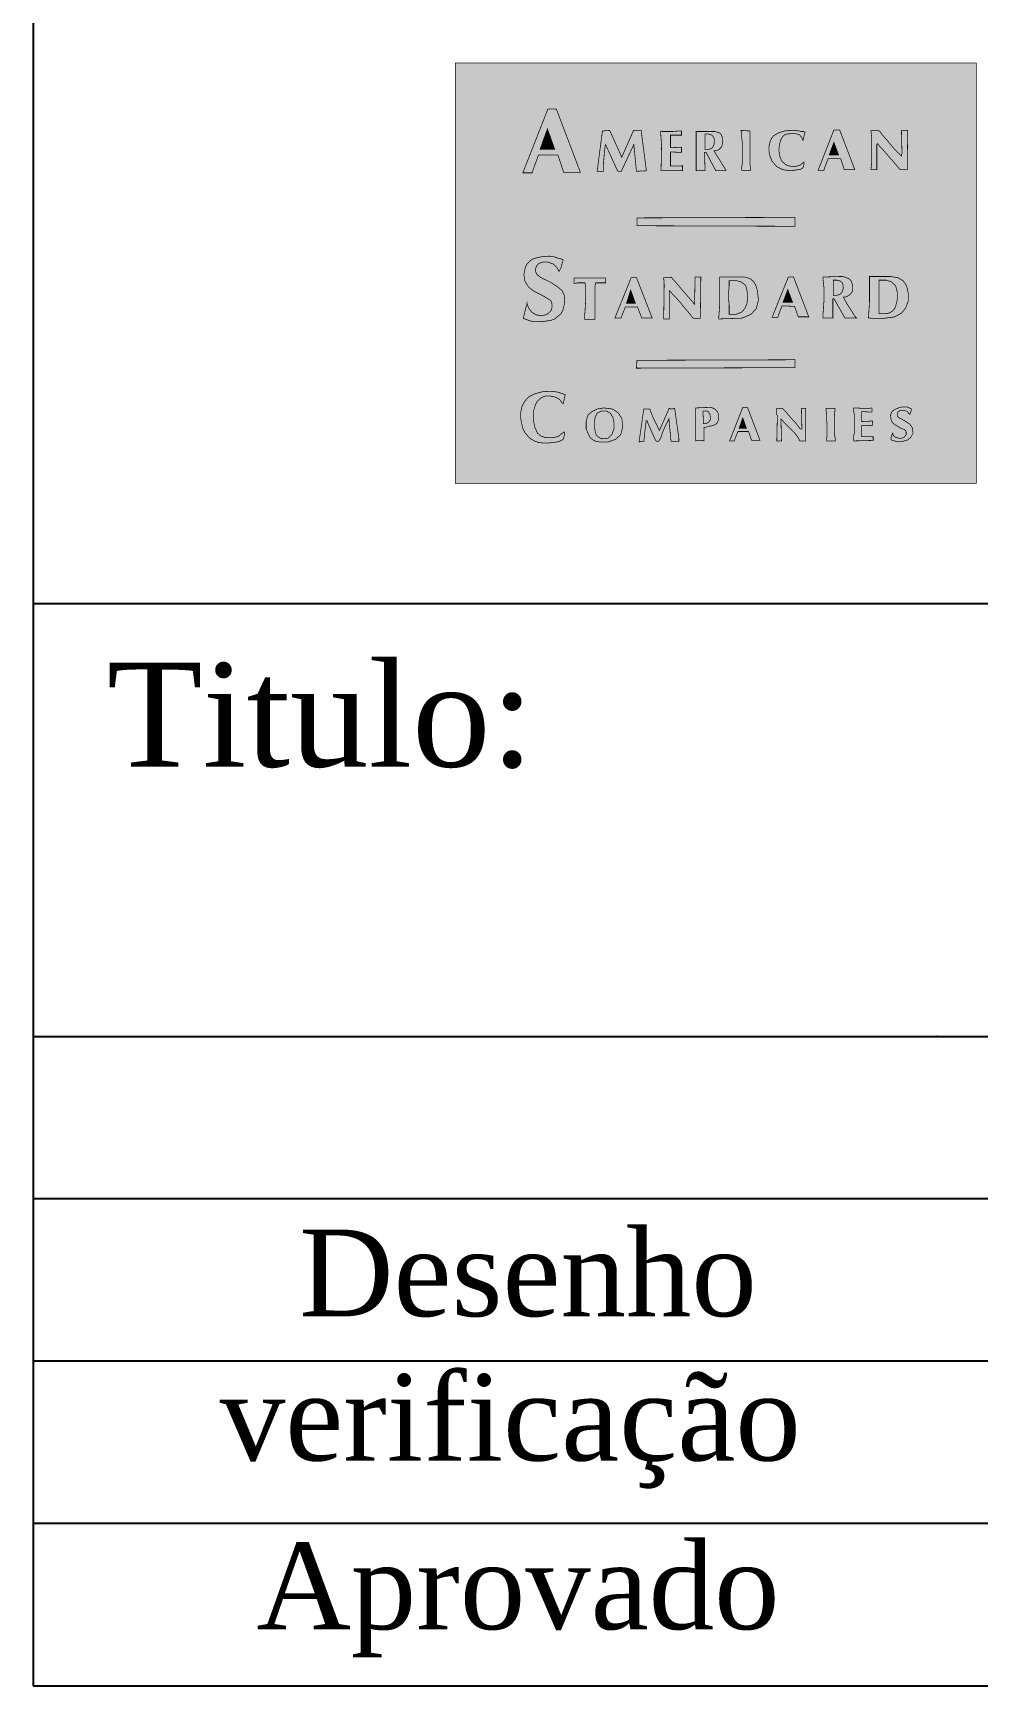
# Model space of a CAD drawing. Extents: x -6357 to -2157, y -7646 to -1706.
# Drawn here: x -6001 to -5456, y -7546 to -6591 of the extents above; entities that cross this region are included whole.
import ezdxf

# ---------------------------------------------------------------- set-up
doc = ezdxf.new("R2010")
doc.units = 0
doc.header["$LTSCALE"] = 30
doc.header["$MEASUREMENT"] = 0
doc.layers.add('CAMADA_1', color=7, linetype='CONTINUOUS')
doc.layers.add('FINA', color=7, linetype='CONTINUOUS')
doc.styles.add('FA', font='TIMES.TTF')

msp = doc.modelspace()

# ---------------------------------------------------------------- linework, layer by layer
at = {"layer": 'CAMADA_1', "color": 5, "linetype": 'CONTINUOUS', "const_width": 0.42}
msp.add_lwpolyline([(-5757.365, -6851.328), (-5456.553, -6851.328), (-5456.553, -6608.562), (-5757.365, -6608.562), (-5757.365, -6851.328)], dxfattribs=at)
at = {"layer": 'CAMADA_1', "color": 7, "linetype": 'CONTINUOUS', "const_width": 0.42}
for points in [[(-5698.11, -6661.772), (-5709.296, -6661.772), (-5712.319, -6669.934), (-5712.923, -6672.051), (-5718.365, -6672.051), (-5703.854, -6635.166), (-5699.017, -6635.166), (-5685.11, -6671.748), (-5694.784, -6671.748), (-5698.11, -6661.772)], [(-5708.388, -6658.445), (-5699.924, -6658.445), (-5704.157, -6646.655), (-5708.388, -6658.445)], [(-5668.18, -6647.562), (-5661.226, -6662.98), (-5654.575, -6647.864), (-5654.575, -6647.562), (-5650.041, -6647.562), (-5647.017, -6670.842), (-5652.761, -6671.143), (-5654.272, -6655.725), (-5661.529, -6671.143), (-5663.343, -6671.143), (-5663.947, -6670.236), (-5670.598, -6655.725), (-5670.901, -6656.934), (-5671.203, -6659.957), (-5671.505, -6663.283), (-5671.808, -6666.609), (-5671.808, -6668.422), (-5671.808, -6669.934), (-5671.808, -6670.842), (-5671.808, -6671.143), (-5675.435, -6671.143), (-5672.412, -6647.864), (-5668.18, -6647.562)], [(-5626.761, -6657.236), (-5626.761, -6660.259), (-5633.11, -6659.957), (-5633.11, -6668.12), (-5632.807, -6668.12), (-5631.598, -6668.12), (-5630.389, -6668.12), (-5628.878, -6668.12), (-5627.669, -6668.12), (-5627.063, -6668.12), (-5626.459, -6667.818), (-5626.156, -6667.818), (-5626.156, -6670.842), (-5638.552, -6670.842), (-5638.25, -6656.027), (-5638.854, -6648.167), (-5637.948, -6647.864), (-5637.645, -6648.167), (-5635.831, -6648.167), (-5631.901, -6648.167), (-5628.273, -6647.864), (-5626.761, -6647.864), (-5626.761, -6650.282), (-5633.11, -6650.282), (-5633.11, -6657.539), (-5626.761, -6657.236)], [(-5608.017, -6659.352), (-5601.063, -6670.539), (-5604.691, -6670.539), (-5605.9, -6670.539), (-5606.808, -6670.842), (-5607.413, -6669.934), (-5612.553, -6660.259), (-5613.459, -6660.259), (-5613.156, -6670.842), (-5613.459, -6670.842), (-5614.366, -6670.842), (-5615.576, -6670.842), (-5616.785, -6670.842), (-5617.389, -6670.842), (-5617.993, -6670.842), (-5618.296, -6670.842), (-5618.296, -6670.539), (-5618.296, -6669.632), (-5618.296, -6668.422), (-5618.296, -6667.515), (-5618.296, -6666.911), (-5618.296, -6666.609), (-5618.296, -6666.004), (-5618.296, -6665.399), (-5618.296, -6662.074), (-5618.296, -6656.027), (-5618.296, -6653.004), (-5618.296, -6650.585), (-5618.296, -6648.771), (-5618.296, -6648.167), (-5608.923, -6648.167), (-5608.622, -6648.167), (-5608.017, -6648.167), (-5607.714, -6648.167), (-5607.413, -6648.167), (-5606.506, -6648.469), (-5605.296, -6648.771), (-5604.691, -6649.073), (-5604.086, -6649.679), (-5603.18, -6651.492), (-5602.877, -6653.608), (-5603.18, -6655.422), (-5603.483, -6656.934), (-5603.785, -6657.236), (-5604.389, -6657.841), (-5604.994, -6658.445), (-5605.296, -6658.749), (-5606.203, -6659.05), (-5607.11, -6659.05), (-5607.714, -6659.352), (-5608.017, -6659.352)], [(-5613.156, -6649.679), (-5613.156, -6658.445), (-5612.854, -6658.445), (-5612.553, -6658.445), (-5611.645, -6658.445), (-5611.04, -6658.445), (-5609.831, -6658.143), (-5608.923, -6657.539), (-5608.32, -6656.632), (-5608.017, -6655.725), (-5607.714, -6653.608), (-5608.017, -6651.795), (-5609.226, -6650.282), (-5611.04, -6649.679), (-5611.645, -6649.679), (-5612.553, -6649.679), (-5612.854, -6649.679), (-5613.156, -6649.679)], [(-5586.855, -6670.539), (-5591.993, -6670.539), (-5591.993, -6669.934), (-5591.993, -6668.725), (-5591.692, -6666.609), (-5591.692, -6663.888), (-5591.692, -6658.445), (-5591.692, -6654.213), (-5591.993, -6651.795), (-5591.993, -6649.679), (-5592.296, -6648.167), (-5592.296, -6647.562), (-5587.157, -6647.864), (-5587.157, -6667.515), (-5586.855, -6670.539)], [(-5555.413, -6648.469), (-5556.622, -6653.306), (-5556.924, -6652.702), (-5556.924, -6652.399), (-5557.227, -6651.795), (-5558.738, -6649.981), (-5561.157, -6649.376), (-5563.575, -6649.376), (-5565.994, -6649.679), (-5567.506, -6650.282), (-5568.412, -6651.19), (-5569.32, -6652.702), (-5569.925, -6654.515), (-5570.529, -6658.143), (-5570.227, -6662.074), (-5568.715, -6665.399), (-5566.297, -6667.515), (-5564.482, -6668.12), (-5562.064, -6668.422), (-5559.947, -6668.12), (-5558.134, -6667.515), (-5557.529, -6666.911), (-5556.622, -6666.306), (-5556.319, -6666.004), (-5556.018, -6665.701), (-5556.018, -6666.911), (-5556.319, -6668.422), (-5556.924, -6669.329), (-5557.831, -6669.934), (-5559.645, -6670.236), (-5563.878, -6670.842), (-5568.111, -6670.236), (-5571.738, -6668.422), (-5574.459, -6665.399), (-5575.668, -6662.375), (-5576.273, -6659.655), (-5576.273, -6656.934), (-5575.668, -6654.213), (-5574.762, -6652.096), (-5573.552, -6650.585), (-5572.04, -6649.679), (-5570.227, -6648.771), (-5567.204, -6647.864), (-5564.482, -6647.562), (-5561.761, -6647.562), (-5558.738, -6647.864), (-5557.529, -6648.167), (-5556.319, -6648.167), (-5555.715, -6648.469), (-5555.413, -6648.469)], [(-5534.855, -6663.888), (-5542.111, -6663.888), (-5544.227, -6669.329), (-5544.529, -6670.539), (-5547.854, -6670.539), (-5538.785, -6647.259), (-5535.46, -6647.259), (-5526.692, -6670.236), (-5532.738, -6670.236), (-5534.855, -6663.888)], [(-5500.995, -6669.632), (-5504.622, -6665.399), (-5508.855, -6660.562), (-5510.669, -6658.445), (-5512.18, -6656.934), (-5513.088, -6655.725), (-5513.692, -6655.12), (-5513.994, -6655.725), (-5513.994, -6656.934), (-5513.994, -6658.749), (-5513.994, -6661.166), (-5513.994, -6663.585), (-5513.994, -6666.004), (-5513.994, -6668.12), (-5513.994, -6669.632), (-5513.994, -6670.236), (-5517.319, -6670.236), (-5517.319, -6669.329), (-5517.017, -6666.609), (-5517.017, -6662.678), (-5517.017, -6658.445), (-5517.017, -6654.515), (-5517.017, -6650.887), (-5517.319, -6648.469), (-5517.319, -6647.562), (-5516.715, -6647.562), (-5515.506, -6647.562), (-5514.296, -6647.562), (-5513.088, -6647.562), (-5512.18, -6648.167), (-5510.669, -6650.282), (-5508.25, -6653.004), (-5505.529, -6656.329), (-5503.716, -6658.445), (-5501.901, -6660.259), (-5500.389, -6661.772), (-5499.786, -6662.375), (-5499.483, -6660.562), (-5499.786, -6647.562), (-5496.157, -6647.562), (-5496.46, -6670.236), (-5499.483, -6670.236), (-5499.786, -6670.236), (-5500.087, -6670.236), (-5500.692, -6669.934), (-5500.995, -6669.632)], [(-5541.506, -6661.772), (-5536.064, -6661.772), (-5538.785, -6654.515), (-5541.506, -6661.772)], [(-5652.459, -6702.585), (-5652.459, -6698.05), (-5561.157, -6697.748), (-5561.157, -6702.887), (-5652.459, -6702.585)], [(-5715.947, -6747.329), (-5715.947, -6747.631), (-5715.644, -6748.236), (-5715.342, -6749.143), (-5715.04, -6750.05), (-5713.226, -6752.468), (-5710.807, -6753.98), (-5707.784, -6754.584), (-5704.76, -6753.98), (-5703.249, -6752.77), (-5702.04, -6751.561), (-5701.435, -6749.747), (-5701.435, -6747.933), (-5701.737, -6747.027), (-5702.04, -6746.12), (-5702.645, -6745.514), (-5703.551, -6744.91), (-5705.063, -6744.004), (-5707.18, -6742.794), (-5709.598, -6741.585), (-5712.017, -6740.375), (-5715.04, -6737.957), (-5717.156, -6734.631), (-5717.761, -6730.701), (-5716.853, -6726.469), (-5715.947, -6724.655), (-5714.436, -6723.143), (-5712.923, -6721.933), (-5711.109, -6721.329), (-5707.18, -6720.422), (-5702.947, -6720.12), (-5702.343, -6720.422), (-5701.435, -6720.422), (-5700.528, -6720.422), (-5699.622, -6720.724), (-5698.11, -6721.329), (-5696.598, -6721.631), (-5695.389, -6722.236), (-5695.087, -6722.236), (-5695.087, -6722.841), (-5695.691, -6724.05), (-5695.993, -6725.864), (-5696.598, -6727.375), (-5696.9, -6727.98), (-5697.203, -6728.584), (-5697.505, -6728.887), (-5697.505, -6728.584), (-5697.807, -6728.283), (-5698.11, -6727.678), (-5698.412, -6727.073), (-5700.831, -6724.655), (-5704.157, -6723.446), (-5705.97, -6723.446), (-5707.482, -6723.747), (-5708.993, -6724.352), (-5710.203, -6725.561), (-5710.807, -6726.77), (-5711.109, -6728.283), (-5710.807, -6729.492), (-5710.203, -6730.701), (-5709.598, -6731.306), (-5708.993, -6731.607), (-5708.388, -6732.213), (-5707.784, -6732.515), (-5706.877, -6733.12), (-5705.365, -6733.724), (-5703.551, -6734.631), (-5701.737, -6735.538), (-5698.11, -6737.957), (-5695.691, -6740.073), (-5694.481, -6742.491), (-5694.179, -6745.514), (-5694.481, -6748.236), (-5695.087, -6750.956), (-5696.296, -6753.376), (-5698.11, -6754.887), (-5699.924, -6756.399), (-5702.343, -6757.305), (-5707.18, -6757.91), (-5712.621, -6757.91), (-5713.83, -6757.607), (-5715.644, -6757.003), (-5717.156, -6756.399), (-5718.063, -6756.096), (-5718.063, -6755.794), (-5717.761, -6754.584), (-5716.25, -6748.538), (-5715.947, -6747.329)], [(-5682.388, -6735.538), (-5686.621, -6735.538), (-5687.83, -6735.84), (-5688.133, -6735.84), (-5688.738, -6735.84), (-5688.738, -6732.817), (-5670.598, -6732.817), (-5670.598, -6735.538), (-5671.203, -6735.538), (-5672.412, -6735.538), (-5673.924, -6735.538), (-5675.133, -6735.538), (-5676.342, -6735.538), (-5676.342, -6735.84), (-5676.342, -6736.446), (-5676.645, -6736.748), (-5676.645, -6737.05), (-5676.645, -6737.654), (-5676.645, -6737.957), (-5676.645, -6738.26), (-5676.645, -6738.863), (-5676.645, -6756.701), (-5682.691, -6756.701), (-5682.691, -6754.887), (-5682.388, -6750.956), (-5682.087, -6746.12), (-5682.087, -6741.585), (-5682.087, -6739.468), (-5682.087, -6737.352), (-5682.388, -6736.143), (-5682.388, -6735.538)], [(-5652.156, -6749.445), (-5659.11, -6749.445), (-5661.226, -6754.584), (-5661.529, -6755.794), (-5665.157, -6755.794), (-5655.784, -6732.515), (-5652.761, -6732.515), (-5643.691, -6755.794), (-5649.738, -6755.794), (-5652.156, -6749.445)], [(-5632.203, -6732.817), (-5619.203, -6747.933), (-5618.901, -6732.213), (-5615.576, -6732.213), (-5615.877, -6756.096), (-5616.482, -6756.096), (-5617.691, -6756.096), (-5619.203, -6756.096), (-5620.11, -6755.794), (-5620.715, -6755.189), (-5621.319, -6754.282), (-5622.831, -6752.468), (-5624.947, -6750.05), (-5627.063, -6747.329), (-5629.482, -6744.608), (-5631.598, -6742.491), (-5633.11, -6740.677), (-5633.715, -6740.073), (-5633.715, -6756.399), (-5637.04, -6756.399), (-5636.738, -6736.446), (-5637.04, -6732.515), (-5633.412, -6732.515), (-5632.807, -6732.213), (-5632.203, -6732.817)], [(-5595.924, -6756.096), (-5605.296, -6756.399), (-5604.691, -6747.933), (-5604.691, -6732.213), (-5591.993, -6732.213), (-5591.39, -6732.213), (-5591.087, -6732.213), (-5590.784, -6732.213), (-5590.18, -6732.213), (-5587.157, -6733.12), (-5585.041, -6734.934), (-5583.832, -6737.05), (-5582.924, -6740.073), (-5582.32, -6745.514), (-5583.529, -6750.353), (-5586.553, -6753.678), (-5591.39, -6755.794), (-5591.993, -6755.794), (-5592.599, -6756.096), (-5593.506, -6756.096), (-5594.11, -6756.096), (-5594.715, -6756.096), (-5595.017, -6756.096), (-5595.319, -6756.096), (-5595.924, -6756.096)], [(-5596.529, -6734.329), (-5599.25, -6734.329), (-5599.25, -6735.236), (-5599.25, -6737.654), (-5599.552, -6740.98), (-5599.552, -6744.91), (-5599.25, -6748.236), (-5599.25, -6750.956), (-5599.25, -6753.073), (-5599.25, -6753.678), (-5596.831, -6753.678), (-5596.226, -6753.678), (-5595.924, -6753.678), (-5595.623, -6753.678), (-5595.017, -6753.678), (-5591.993, -6752.468), (-5590.18, -6750.353), (-5588.97, -6747.631), (-5588.669, -6744.608), (-5588.669, -6742.19), (-5588.97, -6739.771), (-5589.576, -6737.352), (-5591.087, -6735.84), (-5591.692, -6735.538), (-5592.599, -6734.934), (-5593.808, -6734.631), (-5594.715, -6734.329), (-5595.319, -6734.329), (-5595.623, -6734.329), (-5595.924, -6734.329), (-5596.529, -6734.329)], [(-5561.459, -6749.143), (-5568.715, -6748.841), (-5570.831, -6754.282), (-5571.134, -6755.492), (-5574.459, -6755.492), (-5565.087, -6732.213), (-5562.064, -6732.213), (-5553.296, -6755.189), (-5559.343, -6755.189), (-5561.459, -6749.143)], [(-5545.134, -6732.213), (-5535.761, -6731.91), (-5535.157, -6731.91), (-5534.855, -6731.91), (-5534.552, -6731.91), (-5533.948, -6731.91), (-5532.437, -6732.213), (-5530.924, -6732.817), (-5529.715, -6733.422), (-5528.808, -6734.329), (-5528.506, -6735.236), (-5528.204, -6736.446), (-5527.901, -6737.654), (-5527.901, -6738.561), (-5527.901, -6739.771), (-5528.506, -6741.283), (-5529.715, -6742.491), (-5531.227, -6743.399), (-5531.832, -6743.701), (-5532.738, -6743.701), (-5533.041, -6743.701), (-5533.343, -6743.701), (-5533.041, -6744.004), (-5532.738, -6745.213), (-5531.832, -6746.422), (-5530.924, -6748.236), (-5529.11, -6750.956), (-5527.599, -6753.376), (-5526.389, -6755.189), (-5525.785, -6755.794), (-5532.437, -6755.794), (-5538.785, -6744.608), (-5539.39, -6744.91), (-5539.39, -6755.794), (-5545.134, -6755.794), (-5545.134, -6754.282), (-5544.831, -6750.654), (-5544.529, -6746.12), (-5544.529, -6741.887), (-5544.529, -6738.26), (-5544.831, -6735.236), (-5545.134, -6733.12), (-5545.134, -6732.213)], [(-5539.088, -6734.026), (-5539.088, -6742.794), (-5538.785, -6742.794), (-5538.483, -6742.794), (-5537.878, -6742.794), (-5537.274, -6742.794), (-5535.157, -6742.19), (-5533.948, -6740.677), (-5533.343, -6738.561), (-5533.645, -6736.143), (-5534.251, -6735.236), (-5534.855, -6734.631), (-5535.761, -6734.329), (-5536.971, -6734.026), (-5537.575, -6734.026), (-5538.483, -6734.026), (-5538.785, -6734.026), (-5539.088, -6734.026)], [(-5518.831, -6755.794), (-5518.227, -6746.422), (-5518.227, -6731.91), (-5517.925, -6731.91), (-5517.017, -6731.91), (-5515.506, -6731.91), (-5513.994, -6731.91), (-5510.064, -6731.91), (-5506.134, -6731.91), (-5501.901, -6732.515), (-5498.878, -6734.329), (-5496.762, -6737.352), (-5495.855, -6741.585), (-5495.855, -6746.12), (-5497.366, -6750.05), (-5499.786, -6753.073), (-5503.716, -6755.189), (-5505.529, -6755.492), (-5507.948, -6755.794), (-5510.366, -6756.096), (-5512.785, -6756.096), (-5514.599, -6756.096), (-5516.715, -6756.096), (-5518.227, -6755.794), (-5518.831, -6755.794)], [(-5510.064, -6734.026), (-5512.785, -6734.026), (-5512.785, -6753.376), (-5509.459, -6753.376), (-5509.157, -6753.376), (-5508.553, -6753.376), (-5508.25, -6753.376), (-5507.948, -6753.376), (-5506.436, -6752.77), (-5504.925, -6751.864), (-5503.716, -6750.353), (-5503.11, -6749.143), (-5502.203, -6745.213), (-5502.203, -6740.98), (-5503.11, -6737.352), (-5505.226, -6735.236), (-5505.529, -6734.934), (-5506.436, -6734.631), (-5507.646, -6734.329), (-5508.553, -6734.026), (-5508.855, -6734.026), (-5509.157, -6734.026), (-5509.762, -6734.026), (-5510.064, -6734.026)], [(-5658.505, -6747.329), (-5653.365, -6747.329), (-5656.087, -6739.771), (-5658.505, -6747.329)], [(-5568.111, -6746.724), (-5562.669, -6746.724), (-5565.389, -6739.468), (-5568.111, -6746.724)], [(-5652.761, -6784.817), (-5652.459, -6780.282), (-5561.157, -6779.979), (-5561.157, -6784.515), (-5652.761, -6784.817)], [(-5693.877, -6800.235), (-5695.087, -6805.375), (-5695.389, -6805.072), (-5695.993, -6804.468), (-5696.598, -6803.562), (-5697.505, -6802.654), (-5699.017, -6801.747), (-5701.133, -6801.142), (-5703.249, -6800.84), (-5705.063, -6800.84), (-5706.877, -6801.445), (-5708.691, -6802.654), (-5709.9, -6803.863), (-5711.109, -6805.98), (-5712.319, -6810.212), (-5712.319, -6814.747), (-5711.412, -6818.979), (-5709.9, -6822.306), (-5707.784, -6824.119), (-5704.76, -6825.026), (-5701.435, -6825.026), (-5698.412, -6824.421), (-5697.203, -6823.817), (-5696.296, -6822.91), (-5695.389, -6822.306), (-5694.481, -6821.701), (-5694.179, -6821.701), (-5694.179, -6822.306), (-5694.481, -6823.817), (-5694.784, -6825.329), (-5695.087, -6825.933), (-5697.203, -6827.143), (-5700.528, -6827.747), (-5703.854, -6828.049), (-5706.272, -6828.049), (-5709.296, -6827.747), (-5711.714, -6826.84), (-5713.83, -6825.63), (-5715.644, -6823.817), (-5717.156, -6822.003), (-5718.365, -6819.584), (-5718.97, -6816.863), (-5719.575, -6813.84), (-5719.575, -6810.514), (-5718.97, -6807.189), (-5717.459, -6804.165), (-5715.04, -6801.445), (-5711.412, -6799.631), (-5706.877, -6798.422), (-5702.04, -6798.119), (-5697.807, -6798.724), (-5696.296, -6799.329), (-5695.087, -6799.631), (-5694.179, -6800.235), (-5693.877, -6800.235)], [(-5671.505, -6807.794), (-5666.668, -6808.398), (-5663.343, -6810.514), (-5661.226, -6813.84), (-5660.621, -6818.677), (-5661.831, -6823.212), (-5664.854, -6825.933), (-5669.086, -6827.444), (-5673.924, -6827.444), (-5676.04, -6827.143), (-5677.854, -6826.235), (-5679.365, -6825.026), (-5680.272, -6823.515), (-5681.784, -6819.887), (-5681.784, -6815.654), (-5680.878, -6812.026), (-5678.459, -6809.91), (-5675.435, -6808.398), (-5671.505, -6807.794)], [(-5672.714, -6825.63), (-5669.086, -6825.329), (-5666.971, -6823.212), (-5665.761, -6819.887), (-5665.761, -6815.956), (-5666.366, -6813.235), (-5667.877, -6810.817), (-5669.994, -6809.608), (-5673.017, -6809.608), (-5675.435, -6810.817), (-5676.645, -6813.235), (-5676.947, -6816.259), (-5676.947, -6818.979), (-5676.645, -6821.096), (-5676.04, -6823.212), (-5674.528, -6824.724), (-5672.714, -6825.63)], [(-5639.459, -6820.794), (-5634.319, -6809.003), (-5634.017, -6808.096), (-5633.412, -6808.096), (-5633.11, -6808.398), (-5632.506, -6808.398), (-5631.901, -6808.398), (-5631.296, -6808.096), (-5630.692, -6808.096), (-5628.273, -6825.329), (-5628.273, -6827.143), (-5632.807, -6827.143), (-5634.017, -6814.142), (-5634.319, -6814.747), (-5635.226, -6816.561), (-5636.436, -6818.979), (-5637.342, -6821.096), (-5637.948, -6822.607), (-5638.552, -6824.724), (-5639.459, -6826.235), (-5640.063, -6827.143), (-5640.971, -6827.143), (-5641.877, -6826.235), (-5646.412, -6815.956), (-5646.714, -6815.05), (-5647.319, -6815.352), (-5647.319, -6816.259), (-5648.528, -6827.143), (-5648.831, -6827.143), (-5649.133, -6827.143), (-5649.738, -6827.143), (-5650.342, -6827.143), (-5651.25, -6827.444), (-5648.528, -6808.398), (-5645.203, -6808.398), (-5644.9, -6808.7), (-5644.598, -6809.91), (-5643.994, -6811.119), (-5643.389, -6812.933), (-5641.877, -6815.956), (-5640.668, -6818.375), (-5639.761, -6820.189), (-5639.459, -6820.794)], [(-5613.762, -6818.979), (-5613.762, -6826.84), (-5614.668, -6826.538), (-5615.576, -6826.538), (-5616.179, -6826.538), (-5617.087, -6826.538), (-5617.993, -6826.538), (-5618.599, -6826.84), (-5618.599, -6807.794), (-5611.645, -6807.491), (-5611.343, -6807.491), (-5610.738, -6807.491), (-5610.436, -6807.491), (-5609.831, -6807.491), (-5608.017, -6808.096), (-5606.808, -6809.003), (-5605.9, -6810.212), (-5605.296, -6811.724), (-5605.296, -6813.538), (-5605.599, -6815.352), (-5606.203, -6816.561), (-5607.413, -6817.468), (-5608.923, -6818.073), (-5611.04, -6818.375), (-5612.854, -6818.979), (-5613.762, -6818.979)], [(-5613.156, -6809.608), (-5614.366, -6809.608), (-5614.063, -6816.863), (-5612.854, -6816.863), (-5611.343, -6816.259), (-5610.133, -6814.747), (-5610.133, -6812.933), (-5610.436, -6811.119), (-5610.738, -6810.817), (-5611.04, -6810.212), (-5611.343, -6809.91), (-5611.947, -6809.608), (-5613.156, -6809.608)], [(-5588.064, -6821.398), (-5594.11, -6821.398), (-5595.924, -6825.63), (-5596.226, -6826.84), (-5598.947, -6826.84), (-5591.39, -6807.491), (-5588.669, -6807.491), (-5581.413, -6826.538), (-5586.25, -6826.538), (-5588.064, -6821.398)], [(-5593.506, -6819.584), (-5589.273, -6819.584), (-5591.39, -6813.538), (-5593.506, -6819.584)], [(-5557.831, -6819.887), (-5557.227, -6819.887), (-5557.529, -6808.096), (-5555.11, -6808.096), (-5555.11, -6826.84), (-5555.413, -6826.84), (-5556.622, -6826.84), (-5557.529, -6826.84), (-5558.436, -6826.84), (-5558.738, -6826.235), (-5559.041, -6825.63), (-5559.947, -6824.119), (-5561.157, -6822.607), (-5562.669, -6821.096), (-5565.087, -6818.677), (-5567.204, -6816.561), (-5568.715, -6814.747), (-5569.32, -6814.142), (-5569.017, -6826.84), (-5571.738, -6826.84), (-5571.435, -6813.235), (-5571.435, -6812.631), (-5571.435, -6812.328), (-5571.435, -6812.026), (-5571.738, -6811.724), (-5571.738, -6810.514), (-5571.738, -6809.608), (-5571.738, -6809.003), (-5571.738, -6808.398), (-5571.738, -6808.096), (-5571.435, -6808.096), (-5570.529, -6808.096), (-5569.32, -6808.096), (-5568.715, -6808.096), (-5568.111, -6808.398), (-5566.901, -6809.608), (-5565.389, -6811.422), (-5563.575, -6813.538), (-5560.25, -6817.166), (-5558.436, -6819.584), (-5558.134, -6819.887), (-5557.831, -6819.887)], [(-5537.878, -6826.84), (-5543.017, -6826.84), (-5543.017, -6825.933), (-5542.715, -6824.119), (-5542.715, -6821.096), (-5542.715, -6817.771), (-5543.017, -6814.142), (-5543.017, -6811.119), (-5543.32, -6809.003), (-5543.32, -6808.096), (-5538.18, -6808.096), (-5538.18, -6809.305), (-5538.483, -6812.026), (-5538.483, -6815.654), (-5538.483, -6819.282), (-5538.483, -6822.003), (-5538.18, -6824.421), (-5537.878, -6826.235), (-5537.878, -6826.84)], [(-5522.762, -6817.771), (-5522.762, -6824.421), (-5516.111, -6824.421), (-5516.111, -6826.538), (-5527.297, -6826.84), (-5527.297, -6826.538), (-5527.297, -6825.933), (-5527.297, -6824.724), (-5527.297, -6823.817), (-5527.297, -6823.212), (-5526.995, -6822.91), (-5526.995, -6822.306), (-5526.995, -6822.003), (-5526.995, -6818.979), (-5526.995, -6814.142), (-5526.995, -6811.724), (-5527.297, -6809.91), (-5527.297, -6808.398), (-5527.297, -6807.794), (-5519.436, -6808.096), (-5518.227, -6808.096), (-5517.622, -6807.794), (-5516.715, -6807.794), (-5516.715, -6810.212), (-5522.762, -6809.91), (-5522.762, -6815.654), (-5516.413, -6815.352), (-5516.715, -6818.073), (-5517.017, -6818.073), (-5517.319, -6818.073), (-5517.925, -6818.073), (-5518.529, -6817.771), (-5520.041, -6817.771), (-5521.552, -6817.771), (-5522.46, -6817.771), (-5522.762, -6817.771)], [(-5504.925, -6822.003), (-5504.925, -6822.306), (-5504.622, -6822.607), (-5504.622, -6823.212), (-5504.32, -6823.817), (-5503.413, -6824.724), (-5502.203, -6825.026), (-5500.995, -6825.329), (-5500.087, -6825.329), (-5498.576, -6825.026), (-5497.669, -6824.119), (-5497.064, -6823.212), (-5497.064, -6821.701), (-5497.366, -6820.794), (-5498.273, -6820.189), (-5500.087, -6819.584), (-5501.901, -6818.375), (-5503.716, -6817.468), (-5505.226, -6815.956), (-5505.832, -6814.142), (-5506.134, -6812.026), (-5505.226, -6809.91), (-5503.716, -6808.7), (-5501.599, -6807.794), (-5499.483, -6807.189), (-5497.366, -6807.189), (-5496.46, -6807.189), (-5495.25, -6807.794), (-5494.343, -6808.096), (-5494.041, -6808.398), (-5494.041, -6809.003), (-5494.343, -6809.91), (-5494.646, -6810.817), (-5494.949, -6811.422), (-5494.949, -6811.724), (-5494.949, -6811.422), (-5495.552, -6811.119), (-5495.855, -6810.514), (-5496.46, -6809.91), (-5497.669, -6809.305), (-5499.18, -6809.305), (-5500.692, -6809.305), (-5501.901, -6810.212), (-5502.203, -6810.817), (-5502.203, -6811.422), (-5502.203, -6812.328), (-5501.901, -6812.933), (-5500.995, -6813.538), (-5497.669, -6815.352), (-5494.949, -6817.166), (-5493.436, -6819.282), (-5493.133, -6822.306), (-5494.343, -6824.724), (-5496.157, -6826.235), (-5499.18, -6827.143), (-5502.203, -6827.143), (-5504.017, -6826.84), (-5505.226, -6826.538), (-5505.832, -6825.933), (-5505.832, -6825.026), (-5505.529, -6824.119), (-5505.226, -6823.212), (-5504.925, -6822.306), (-5504.925, -6822.003)]]:
    msp.add_lwpolyline(points, dxfattribs=at)
at = {"layer": 'CAMADA_1', "color": 5}
msp.add_solid([(-5757.365, -6851.328), (-5456.553, -6851.328), (-5757.365, -6608.562), (-5456.553, -6608.562)], dxfattribs=at)
at = {"layer": 'CAMADA_1', "color": 7}
for points in [[(-5708.388, -6658.445), (-5699.924, -6658.445), (-5708.388, -6658.445), (-5704.157, -6646.655)], [(-5541.506, -6661.772), (-5536.064, -6661.772), (-5541.506, -6661.772), (-5538.785, -6654.515)], [(-5652.459, -6702.585), (-5652.459, -6698.05), (-5561.157, -6702.887), (-5561.157, -6697.748)], [(-5658.505, -6747.329), (-5653.365, -6747.329), (-5658.505, -6747.329), (-5656.087, -6739.771)], [(-5568.111, -6746.724), (-5562.669, -6746.724), (-5568.111, -6746.724), (-5565.389, -6739.468)], [(-5652.761, -6784.817), (-5652.459, -6780.282), (-5561.157, -6784.515), (-5561.157, -6779.979)], [(-5593.506, -6819.584), (-5589.273, -6819.584), (-5593.506, -6819.584), (-5591.39, -6813.538)]]:
    msp.add_solid(points, dxfattribs=at)
at = {"layer": 'FINA', "linetype": 'CONTINUOUS'}
msp.add_line((-6001.073, -6545.746), (-6001.073, -7545.746), dxfattribs=at)
at = {"layer": 'FINA'}
for p, q in [((-6001.073, -6920.746), (-2257.073, -6920.746)), ((-6001.073, -7170.746), (-2257.073, -7170.746)), ((-3320.806, -7264.496), (-6001.073, -7264.496)), ((-3320.806, -7358.246), (-6001.073, -7358.246)), ((-3972.873, -7451.996), (-6001.073, -7451.996)), ((-6001.073, -7545.746), (-2257.073, -7545.746))]:
    msp.add_line(p, q, dxfattribs=at)
msp.add_point((-5479.073, -7170.746), dxfattribs=at)

# ---------------------------------------------------------------- texts
at = {"layer": 'FINA', "style": 'FA'}
for s, height, p in [('Titulo:', 60, (-5958.483, -7014.934)), ('Desenho', 50, (-5847.517, -7332.24)), ('verificação', 50, (-5893.263, -7415.573)), ('Aprovado', 50, (-5872.149, -7512.965))]:
    msp.add_text(s, height=height, dxfattribs=at).set_placement(p)

doc.saveas('drawing.dxf')
